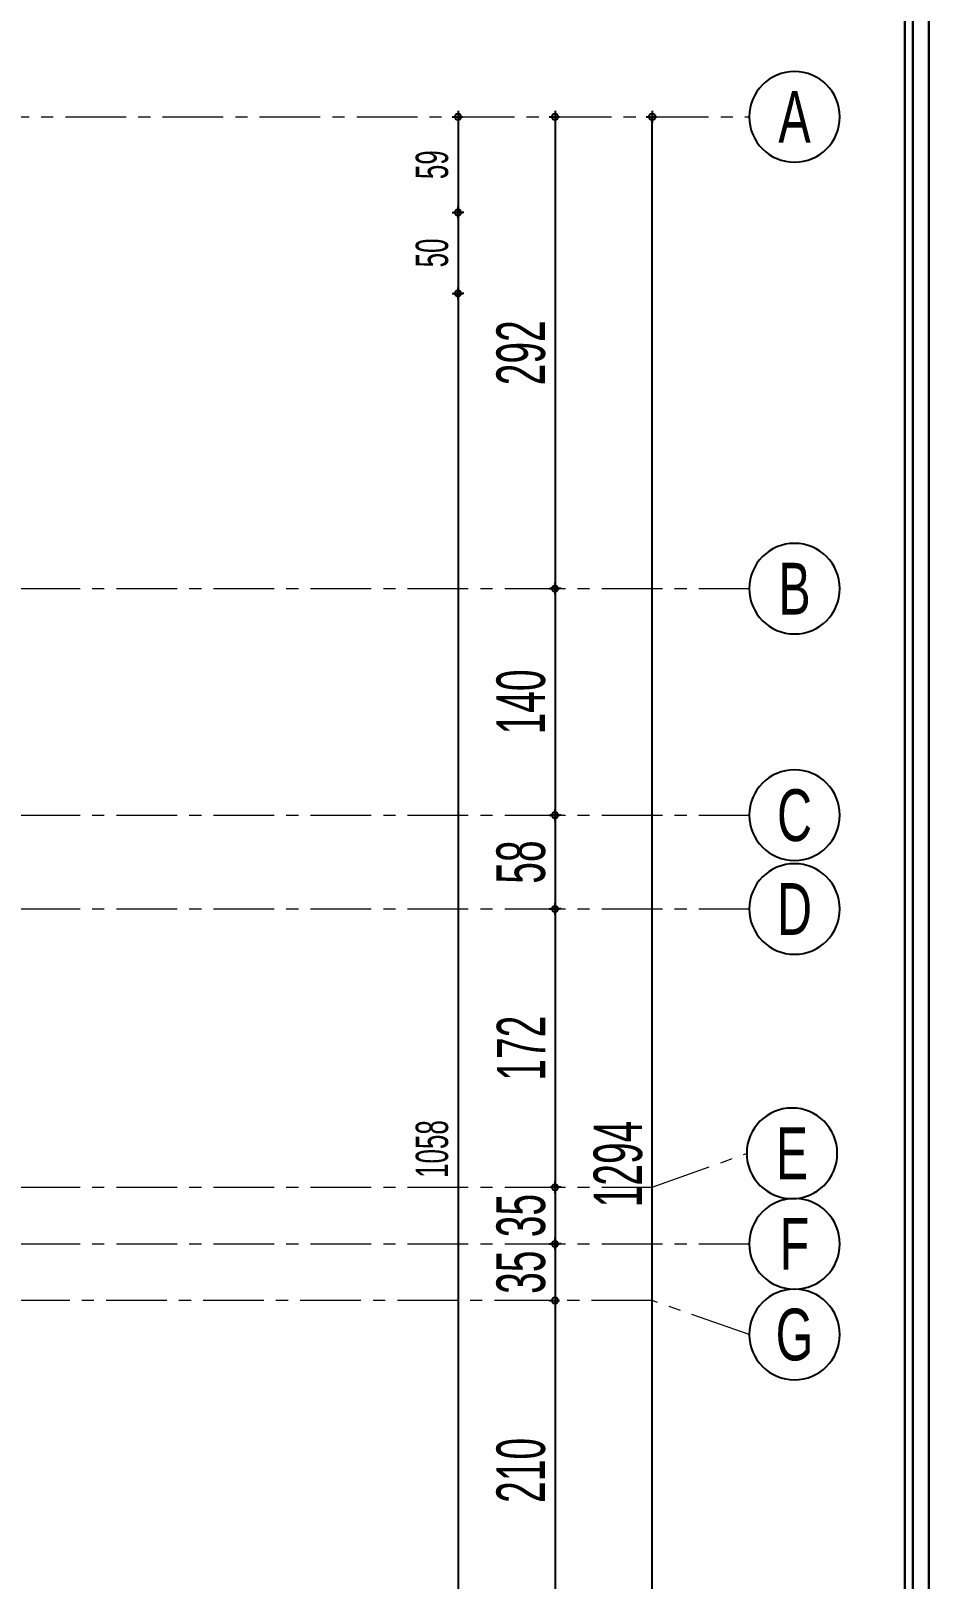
# Model space of a CAD drawing. Extents: x 386248 to 427517, y 4539405 to 4542296.
# Drawn here: x 390213 to 390773, y 4540724 to 4541680 of the extents above; entities that cross this region are included whole.
import ezdxf
from ezdxf.enums import TextEntityAlignment as Align

# ---------------------------------------------------------------- set-up
doc = ezdxf.new("R2010")
doc.units = 0
doc.linetypes.add('CENTER', pattern=[2, 1.25, -0.25, 0.25, -0.25])
doc.linetypes.add('CENTERX2', pattern=[4, 2.5, -0.5, 0.5, -0.5])
for name, color, linetype, lineweight in [('AKS', 251, 'CENTERX2', 20), ('AKS YAZISI', 4, 'Continuous', 25), ('ASIK', 3, 'Continuous', 20), ('DIŞ 2', 167, 'Continuous', 25), ('OLCU10', 2, 'Continuous', 25), ('YAZILAR', 1, 'Continuous', 30), ('ölçü20', 1, 'Continuous', 20)]:
    doc.layers.add(name, color=color, linetype=linetype, lineweight=lineweight)
doc.styles.add('T', font='ISOt.shx', dxfattribs={"width": 0.6})
doc.styles.add('UNIV', font='', dxfattribs={"width": 0.7})
doc.styles.get('UNIV').set_extended_font_data('Comic Sans MS')
doc.dimstyles.new('DOT2', dxfattribs={"dimtxt": 20, "dimasz": 0.7, "dimexe": 5, "dimexo": 5, "dimgap": 6, "dimtad": 1, "dimdec": 0, "dimdsep": 46, "dimtxsty": 'T', "dimblk1": 'SEL2', "dimblk2": 'SEL2', "dimsah": 1, "dimcen": 0, "dimse1": 1, "dimse2": 1, "dimclrd": 256, "dimclre": 256, "dimclrt": 256, "dimadec": 0, "dimazin": 0, "dimtfac": 1, "dimtdec": 0, "dimtix": 1, "dimtmove": 2, "dimatfit": 3, "dimldrblk": 'SEL2', "dimfxl": 1, "dimtolj": 1, "dimtzin": 0, "dimarcsym": 0})

# ---------------------------------------------------------------- blocks, each defined once
blk = doc.blocks.new('AKS-NO')
blk.add_circle((0, 0), 35)
at = {"color": 7, "style": 'UNIV', "width": 0.7}
blk.add_attdef('AKS-NO', text='', height=40, dxfattribs=at).set_placement((0, 0), align=Align.MIDDLE)
blk = doc.blocks.new('SEL2')
at = {"layer": 'OLCU10'}
for p, q in [((5.25, 0), (-5.25, 0)), ((0, 5.25), (0, -3.95))]:
    blk.add_line(p, q, dxfattribs=at)
blk.add_circle((0, 0), 2.75, dxfattribs=at)
blk = doc.blocks.new('*D2683')
at = {"layer": 'Defpoints', "color": 0}
for p in [(390597.15, 4541627.38), (390597.15, 4541627.38), (390652.85, 4540332.88)]:
    blk.add_point(p, dxfattribs=at)
at = {"layer": 'DIŞ 2', "lineweight": -2}
blk.add_line((390597.15, 4540333.58), (390597.15, 4541626.68), dxfattribs=at)
at = {"layer": 'DIŞ 2', "linetype": 'ByBlock', "lineweight": -2, "xscale": 0.7, "yscale": 0.7, "zscale": 0.7}
for p, rotation in [((390597.15, 4541627.38), 90), ((390597.15, 4540332.88), 270)]:
    blk.add_blockref('SEL2', p, dxfattribs=dict(at, rotation=rotation))
at = {"layer": 'DIŞ 2', "insert": (390576.15, 4540980.13), "char_height": 30, "attachment_point": 5, "rotation": 90, "style": 'T'}
blk.add_mtext('\\A1;1294', dxfattribs=at)
blk = doc.blocks.new('*D2684')
at = {"layer": 'ASIK', "lineweight": -2}
blk.add_line((390537.15, 4541626.68), (390537.15, 4541336.46), dxfattribs=at)
at = {"layer": 'Defpoints', "color": 0}
for p in [(390557.15, 4541627.38), (390537.15, 4541335.76), (390557.15, 4541335.76)]:
    blk.add_point(p, dxfattribs=at)
at = {"layer": 'ASIK', "linetype": 'ByBlock', "lineweight": -2, "xscale": 0.7, "yscale": 0.7, "zscale": 0.7}
for p, rotation in [((390537.15, 4541627.38), 90), ((390537.15, 4541335.76), 270)]:
    blk.add_blockref('SEL2', p, dxfattribs=dict(at, rotation=rotation))
at = {"layer": 'ASIK', "insert": (390516.15, 4541481.57), "char_height": 30, "attachment_point": 5, "rotation": 90, "style": 'T'}
blk.add_mtext('\\A1;292', dxfattribs=at)
blk = doc.blocks.new('*D2685')
at = {"layer": 'ASIK', "lineweight": -2}
blk.add_line((390537.15, 4541335.06), (390537.15, 4541196.46), dxfattribs=at)
at = {"layer": 'Defpoints', "color": 0}
for p in [(390557.15, 4541335.76), (390537.15, 4541195.76), (390557.15, 4541195.76)]:
    blk.add_point(p, dxfattribs=at)
at = {"layer": 'ASIK', "linetype": 'ByBlock', "lineweight": -2, "xscale": 0.7, "yscale": 0.7, "zscale": 0.7}
for p, rotation in [((390537.15, 4541335.76), 90), ((390537.15, 4541195.76), 270)]:
    blk.add_blockref('SEL2', p, dxfattribs=dict(at, rotation=rotation))
at = {"layer": 'ASIK', "insert": (390516.15, 4541265.76), "char_height": 30, "attachment_point": 5, "rotation": 90, "style": 'T'}
blk.add_mtext('\\A1;140', dxfattribs=at)
blk = doc.blocks.new('*D2686')
at = {"layer": 'ASIK', "lineweight": -2}
blk.add_line((390537.15, 4541195.06), (390537.15, 4541138.46), dxfattribs=at)
at = {"layer": 'Defpoints', "color": 0}
for p in [(390557.15, 4541195.76), (390537.15, 4541137.76), (390557.15, 4541137.76)]:
    blk.add_point(p, dxfattribs=at)
at = {"layer": 'ASIK', "linetype": 'ByBlock', "lineweight": -2, "xscale": 0.7, "yscale": 0.7, "zscale": 0.7}
for p, rotation in [((390537.15, 4541195.76), 90), ((390537.15, 4541137.76), 270)]:
    blk.add_blockref('SEL2', p, dxfattribs=dict(at, rotation=rotation))
at = {"layer": 'ASIK', "insert": (390516.15, 4541166.76), "char_height": 30, "attachment_point": 5, "rotation": 90, "style": 'T'}
blk.add_mtext('\\A1;58', dxfattribs=at)
blk = doc.blocks.new('*D2687')
at = {"layer": 'ASIK', "lineweight": -2}
blk.add_line((390537.15, 4541137.06), (390537.15, 4540966.46), dxfattribs=at)
at = {"layer": 'Defpoints', "color": 0}
for p in [(390557.15, 4541137.76), (390497.15, 4540965.76), (390537.15, 4540965.76)]:
    blk.add_point(p, dxfattribs=at)
at = {"layer": 'ASIK', "linetype": 'ByBlock', "lineweight": -2, "xscale": 0.7, "yscale": 0.7, "zscale": 0.7}
for p, rotation in [((390537.15, 4541137.76), 90), ((390537.15, 4540965.76), 270)]:
    blk.add_blockref('SEL2', p, dxfattribs=dict(at, rotation=rotation))
at = {"layer": 'ASIK', "insert": (390516.15, 4541051.76), "char_height": 30, "attachment_point": 5, "rotation": 90, "style": 'T'}
blk.add_mtext('\\A1;172', dxfattribs=at)
blk = doc.blocks.new('*D2688')
at = {"layer": 'ASIK', "lineweight": -2}
for p, q in [((390537.15, 4540966.46), (390537.15, 4540967.16)), ((390537.15, 4540965.76), (390537.15, 4540930.76)), ((390537.15, 4540930.06), (390537.15, 4540929.36))]:
    blk.add_line(p, q, dxfattribs=at)
at = {"layer": 'Defpoints', "color": 0}
for p in [(390497.15, 4540965.76), (390497.15, 4540930.76), (390537.15, 4540930.76)]:
    blk.add_point(p, dxfattribs=at)
at = {"layer": 'ASIK', "linetype": 'ByBlock', "lineweight": -2, "xscale": 0.7, "yscale": 0.7, "zscale": 0.7}
for p, rotation in [((390537.15, 4540965.76), 270), ((390537.15, 4540930.76), 90)]:
    blk.add_blockref('SEL2', p, dxfattribs=dict(at, rotation=rotation))
at = {"layer": 'ASIK', "insert": (390516.15, 4540948.26), "char_height": 30, "attachment_point": 5, "rotation": 90, "style": 'T'}
blk.add_mtext('\\A1;35', dxfattribs=at)
blk = doc.blocks.new('*D2689')
at = {"layer": 'ASIK', "lineweight": -2}
for p, q in [((390537.15, 4540931.46), (390537.15, 4540932.16)), ((390537.15, 4540930.76), (390537.15, 4540895.76)), ((390537.15, 4540895.06), (390537.15, 4540894.36))]:
    blk.add_line(p, q, dxfattribs=at)
at = {"layer": 'Defpoints', "color": 0}
for p in [(390497.15, 4540930.76), (390513.12, 4540895.76), (390537.15, 4540895.76)]:
    blk.add_point(p, dxfattribs=at)
at = {"layer": 'ASIK', "linetype": 'ByBlock', "lineweight": -2, "xscale": 0.7, "yscale": 0.7, "zscale": 0.7}
for p, rotation in [((390537.15, 4540930.76), 270), ((390537.15, 4540895.76), 90)]:
    blk.add_blockref('SEL2', p, dxfattribs=dict(at, rotation=rotation))
at = {"layer": 'ASIK', "insert": (390516.15, 4540913.26), "char_height": 30, "attachment_point": 5, "rotation": 90, "style": 'T'}
blk.add_mtext('\\A1;35', dxfattribs=at)
blk = doc.blocks.new('*D2690')
at = {"layer": 'ASIK', "lineweight": -2}
blk.add_line((390537.15, 4540895.06), (390537.15, 4540686.46), dxfattribs=at)
at = {"layer": 'Defpoints', "color": 0}
for p in [(390513.12, 4540895.76), (390513.12, 4540685.76), (390537.15, 4540685.76)]:
    blk.add_point(p, dxfattribs=at)
at = {"layer": 'ASIK', "linetype": 'ByBlock', "lineweight": -2, "xscale": 0.7, "yscale": 0.7, "zscale": 0.7}
for p, rotation in [((390537.15, 4540895.76), 90), ((390537.15, 4540685.76), 270)]:
    blk.add_blockref('SEL2', p, dxfattribs=dict(at, rotation=rotation))
at = {"layer": 'ASIK', "insert": (390516.15, 4540790.76), "char_height": 30, "attachment_point": 5, "rotation": 90, "style": 'T'}
blk.add_mtext('\\A1;210', dxfattribs=at)
blk = doc.blocks.new('*D2692')
at = {"layer": 'Defpoints', "color": 0}
for p in [(390253.01, 4541627.38), (390126.48, 4541568.25), (390477.15, 4541568.25)]:
    blk.add_point(p, dxfattribs=at)
at = {"layer": 'ölçü20', "lineweight": -2}
blk.add_line((390477.15, 4541626.68), (390477.15, 4541568.95), dxfattribs=at)
at = {"layer": 'ölçü20', "linetype": 'ByBlock', "lineweight": -2, "xscale": 0.7, "yscale": 0.7, "zscale": 0.7}
for p, rotation in [((390477.15, 4541627.38), 90), ((390477.15, 4541568.25), 270)]:
    blk.add_blockref('SEL2', p, dxfattribs=dict(at, rotation=rotation))
at = {"layer": 'ölçü20', "insert": (390461.15, 4541597.81), "char_height": 20, "attachment_point": 5, "rotation": 90, "style": 'T'}
blk.add_mtext('\\A1;59', dxfattribs=at)
blk = doc.blocks.new('*D2693')
at = {"layer": 'Defpoints', "color": 0}
for p in [(390126.48, 4541568.25), (390128.12, 4541518.28), (390477.15, 4541518.28)]:
    blk.add_point(p, dxfattribs=at)
at = {"layer": 'ölçü20', "lineweight": -2}
blk.add_line((390477.15, 4541567.55), (390477.15, 4541518.98), dxfattribs=at)
at = {"layer": 'ölçü20', "linetype": 'ByBlock', "lineweight": -2, "xscale": 0.7, "yscale": 0.7, "zscale": 0.7}
for p, rotation in [((390477.15, 4541568.25), 90), ((390477.15, 4541518.28), 270)]:
    blk.add_blockref('SEL2', p, dxfattribs=dict(at, rotation=rotation))
at = {"layer": 'ölçü20', "insert": (390461.15, 4541543.27), "char_height": 20, "attachment_point": 5, "rotation": 90, "style": 'T'}
blk.add_mtext('\\A1;50', dxfattribs=at)
blk = doc.blocks.new('*D2694')
at = {"layer": 'Defpoints', "color": 0}
for p in [(390128.12, 4541518.28), (390162.95, 4540460.47), (390477.15, 4540460.47)]:
    blk.add_point(p, dxfattribs=at)
at = {"layer": 'ölçü20', "lineweight": -2}
blk.add_line((390477.15, 4541517.58), (390477.15, 4540461.17), dxfattribs=at)
at = {"layer": 'ölçü20', "linetype": 'ByBlock', "lineweight": -2, "xscale": 0.7, "yscale": 0.7, "zscale": 0.7}
for p, rotation in [((390477.15, 4541518.28), 90), ((390477.15, 4540460.47), 270)]:
    blk.add_blockref('SEL2', p, dxfattribs=dict(at, rotation=rotation))
at = {"layer": 'ölçü20', "insert": (390461.15, 4540989.37), "char_height": 20, "attachment_point": 5, "rotation": 90, "style": 'T'}
blk.add_mtext('\\A1;1058', dxfattribs=at)

msp = doc.modelspace()

# ---------------------------------------------------------------- linework, layer by layer
at = {"layer": 'AKS', "linetype": 'CENTER', "ltscale": 30}
for p, q in [((388346.021, 4541335.762), (390657.15, 4541335.762)), ((388346.021, 4541195.762), (390657.15, 4541195.762)), ((388346.021, 4541137.762), (390657.15, 4541137.762)), ((388346.021, 4540930.762), (390657.15, 4540930.762))]:
    msp.add_line(p, q, dxfattribs=at)
for points in [[(390114.527, 4541627.375), (390657.15, 4541627.375)], [(388344.474, 4540986.72), (388406.021, 4540965.762), (390597.15, 4540965.762), (390655.603, 4540986.72)], [(390657.15, 4540874.762), (390597.15, 4540895.762), (388406.021, 4540895.762), (388346.021, 4540874.762)]]:
    msp.add_lwpolyline(points, dxfattribs=at)
at = {"layer": 'YAZILAR', "color": 133, "ltscale": 5}
for points in [[(388229.021, 4542295.7), (390768.231, 4542295.7), (390768.231, 4539405.231), (388229.021, 4539405.231)], [(390768.231, 4542295.7), (393307.44, 4542295.7), (393307.44, 4539405.231), (390768.231, 4539405.231)], [(388239.021, 4542285.7), (390758.231, 4542285.7), (390758.231, 4539415.231), (388239.021, 4539415.231)], [(388244.021, 4542280.7), (390753.231, 4542280.7), (390753.231, 4539420.231), (388244.021, 4539420.231)]]:
    msp.add_lwpolyline(points, close=True, dxfattribs=at)

# ---------------------------------------------------------------- block references
at = {"layer": 'AKS YAZISI'}
ref = msp.add_blockref('AKS-NO', (390685.15, 4541627.375), dxfattribs=dict(at, xscale=-0.8000000000029103, yscale=0.8000000000029103, zscale=0.8, rotation=180.0000000005319))
ref.add_attrib('AKS-NO', 'A', dxfattribs={"layer": '0', "color": 7, "height": 32, "style": 'UNIV', "width": 0.7}).set_placement((390685.15, 4541627.375), align=Align.MIDDLE)
ref = msp.add_blockref('AKS-NO', (390685.15, 4541335.762), dxfattribs=dict(at, xscale=-0.8000000000029103, yscale=0.8000000000029103, zscale=0.8, rotation=180.0000000005319))
ref.add_attrib('AKS-NO', 'B', dxfattribs={"layer": '0', "color": 7, "height": 32, "style": 'UNIV', "width": 0.7}).set_placement((390685.15, 4541335.762), align=Align.MIDDLE)
ref = msp.add_blockref('AKS-NO', (390685.15, 4541195.762), dxfattribs=dict(at, xscale=-0.8000000000029103, yscale=0.8000000000029103, zscale=0.8, rotation=180.0000000005319))
ref.add_attrib('AKS-NO', 'C', dxfattribs={"layer": '0', "color": 7, "height": 32, "style": 'UNIV', "width": 0.7}).set_placement((390685.15, 4541195.762), align=Align.MIDDLE)
ref = msp.add_blockref('AKS-NO', (390685.15, 4541137.762), dxfattribs=dict(at, xscale=-0.8000000000029103, yscale=0.8000000000029103, zscale=0.8, rotation=180.0000000005319))
ref.add_attrib('AKS-NO', 'D', dxfattribs={"layer": '0', "color": 7, "height": 32, "style": 'UNIV', "width": 0.7}).set_placement((390685.15, 4541137.762), align=Align.MIDDLE)
ref = msp.add_blockref('AKS-NO', (390683.603, 4540986.72), dxfattribs=dict(at, xscale=-0.8000000000029103, yscale=0.8000000000029103, zscale=0.8, rotation=180.0000000005319))
ref.add_attrib('AKS-NO', 'E', dxfattribs={"layer": '0', "color": 7, "height": 32, "style": 'UNIV', "width": 0.7}).set_placement((390683.603, 4540986.72), align=Align.MIDDLE)
ref = msp.add_blockref('AKS-NO', (390685.15, 4540930.762), dxfattribs=dict(at, xscale=-0.8000000000029103, yscale=0.8000000000029103, zscale=0.8, rotation=180.0000000005319))
ref.add_attrib('AKS-NO', 'F', dxfattribs={"layer": '0', "color": 7, "height": 32, "style": 'UNIV', "width": 0.7}).set_placement((390685.15, 4540930.762), align=Align.MIDDLE)
ref = msp.add_blockref('AKS-NO', (390685.15, 4540874.762), dxfattribs=dict(at, xscale=-0.8000000000029103, yscale=0.8000000000029103, zscale=0.8, rotation=180.0000000005319))
ref.add_attrib('AKS-NO', 'G', dxfattribs={"layer": '0', "color": 7, "height": 32, "style": 'UNIV', "width": 0.7}).set_placement((390685.15, 4540874.762), align=Align.MIDDLE)

# ---------------------------------------------------------------- dimensions: what is measured, and where the dimension line sits
at = {"layer": 'ASIK'}
for base, p1, p2, picture, middle in [((390537.15, 4541335.762), (390557.15, 4541627.375), (390557.15, 4541335.762), '*D2684', (390516.15, 4541481.569)), ((390537.15, 4541195.762), (390557.15, 4541335.762), (390557.15, 4541195.762), '*D2685', (390516.15, 4541265.762)), ((390537.15, 4541137.762), (390557.15, 4541195.762), (390557.15, 4541137.762), '*D2686', (390516.15, 4541166.762)), ((390537.15, 4540965.762), (390557.15, 4541137.762), (390497.15, 4540965.762), '*D2687', (390516.15, 4541051.762)), ((390537.15, 4540930.762), (390497.15, 4540965.762), (390497.15, 4540930.762), '*D2688', (390516.15, 4540948.262)), ((390537.15, 4540895.762), (390497.15, 4540930.762), (390513.124, 4540895.762), '*D2689', (390516.15, 4540913.262)), ((390537.15, 4540685.762), (390513.124, 4540895.762), (390513.124, 4540685.762), '*D2690', (390516.15, 4540790.762))]:
    dim = msp.add_linear_dim(base=base, p1=p1, p2=p2, angle=90, dimstyle='DOT2', override={"dimtxt": 30, "dimtxsty": 'T', "dimldrblk": 'SEL2'}, dxfattribs=at)
    dim.commit()
    dim.dimension.update_dxf_attribs({"geometry": picture, "text_midpoint": middle})
at = {"layer": 'DIŞ 2'}
dim = msp.add_linear_dim(base=(390597.15, 4541627.375), p1=(390652.847, 4540332.881), p2=(390597.15, 4541627.375), angle=90, dimstyle='DOT2', override={"dimtxt": 30, "dimtxsty": 'T', "dimldrblk": 'SEL2'}, dxfattribs=at)
dim.commit()
dim.dimension.update_dxf_attribs({"geometry": '*D2683', "text_midpoint": (390576.15, 4540980.128)})
at = {"layer": 'ölçü20'}
dim = msp.add_linear_dim(base=(390477.15, 4541568.252), p1=(390253.01, 4541627.375), p2=(390126.479, 4541568.252), angle=90, dimstyle='DOT2', override={"dimtxsty": 'T', "dimldrblk": 'SEL2'}, dxfattribs=at)
dim.commit()
dim.dimension.update_dxf_attribs({"geometry": '*D2692', "text_midpoint": (390461.15, 4541597.814)})
for base, p1, p2, picture, middle in [((390477.15, 4541518.279), (390126.479, 4541568.252), (390128.124, 4541518.279), '*D2693', (390461.15, 4541543.265)), ((390477.15, 4540460.469), (390128.124, 4541518.279), (390162.954, 4540460.469), '*D2694', (390461.15, 4540989.374))]:
    dim = msp.add_linear_dim(base=base, p1=p1, p2=p2, angle=90, dimstyle='DOT2', dxfattribs=at)
    dim.commit()
    dim.dimension.update_dxf_attribs({"geometry": picture, "text_midpoint": middle})

doc.saveas('drawing.dxf')
